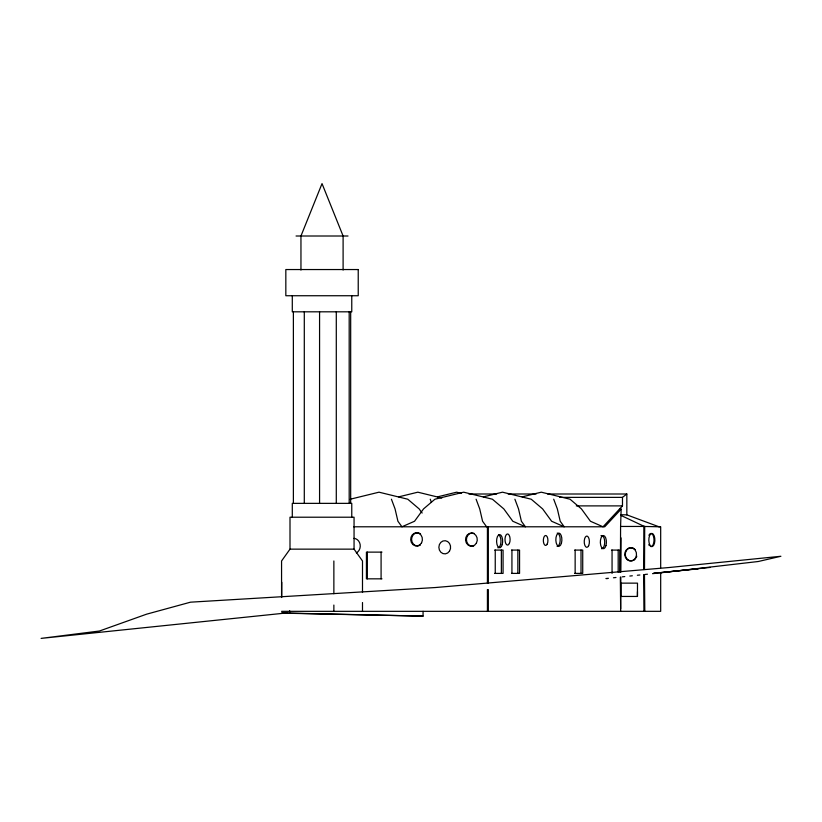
<?xml version="1.0" encoding="UTF-8"?>
<svg xmlns="http://www.w3.org/2000/svg" width="822" height="822" viewBox="0 0 822 822"><rect width="100%" height="100%" fill="white"/><g stroke="black" fill="none" stroke-linecap="round" stroke-linejoin="round"><path stroke-width="1.23" d="M281.689 597.08L281.751 582.253M423.073 611.332L423.053 616.12L289.652 613.13L289.663 610.664M620.343 577.116L620.672 611.332M620.374 572.05L620.589 526.45L644.705 526.45L644.499 569.523M620.682 608.804L620.836 577.136M620.857 572.061L621.021 537.865M619.449 509.137L621.155 509.137L620.589 526.45M637.44 596.453L637.502 583.147L620.836 583.137L620.774 596.443L637.44 596.453L637.461 591.614M643.626 574.588L643.945 611.332M643.657 569.523L643.852 526.45L659.85 526.789M644.479 574.588L644.797 611.332M362.492 592.487L362.492 560.974L354.056 549.147L354.056 517.213L290.002 517.213L290.002 549.147L281.566 560.974L281.566 597.512M660.683 567.786L660.683 526.789L658.997 526.789L626.837 514.86L626.837 494.001L622.48 497.372L622.48 505.89L603.04 526.789L590.432 521.251L581.431 508.9L570.047 499.211L541.297 492.183L522.145 496.868M621.155 509.137L604.745 526.789L353.604 526.789M350.275 499.211L379.014 492.183L407.763 499.211L419.148 508.9L422.148 513.02M398.67 496.868L417.833 492.183L441.784 498.04M437.479 496.868L456.642 492.183L461.43 493.354M483.326 496.868L502.489 492.183L531.228 499.211L542.623 508.9L551.624 521.251L564.221 526.789L560.214 521.251L557.347 508.9L553.709 499.211M660.128 572.862L758.264 561.508L780.9 556.268L669.17 567.509L435.239 587.545L190.519 602.177L146.563 614.188L99.441 631.019L41.1 638.386L287.525 612.852M644.941 574.465L647.469 574.198M652.534 573.664L655.062 573.396M710.239 567.416L653.48 573.345L698.094 568.845L693.069 568.968M605.906 578.554L608.424 578.287M613.459 577.763L615.976 577.496M622.264 576.839L624.782 576.582M629.816 576.047L632.334 575.79M637.369 575.256L639.886 574.999M296.054 236.006L348.004 236.006M468.838 494.001L496.683 494.001M508.14 494.001L536.139 494.001M547.596 494.001L626.837 494.001M559.628 497.372L622.48 497.372M576.304 505.89L622.48 505.89M290.002 549.147L354.056 549.147M494.659 550.082L503.064 550.082L503.064 573.396L494.659 573.396M511.5 550.082L519.555 550.082L519.555 573.396L511.5 573.396M574.701 550.082L582.726 550.082L582.726 573.396L574.701 573.396M611.476 550.082L619.891 550.082L619.891 572.174M381.973 552.127L366.427 552.127L366.427 578.832L381.973 578.832M606.677 578.585L607.509 578.585M281.566 611.332L660.683 611.332L660.683 572.903M289.652 613.13L281.607 613.13L423.053 616.12M620.661 514.726L626.837 514.86M621.124 515.497L644.345 526.46M486.603 526.789L482.586 521.251L479.719 508.9L476.092 499.211M514.901 499.211L518.528 508.9L521.395 521.251L525.412 526.789L512.805 521.251L503.814 508.9L492.419 499.211L463.68 492.183L434.93 499.211L423.546 508.9L414.545 521.251L401.937 526.789L397.92 521.251L395.053 508.9L391.426 499.211M430.245 499.211L431.447 502.448M618.185 550.082L618.185 572.174M612.061 550.082L612.061 573.396M581.02 550.082L581.02 573.396M575.143 550.082L575.143 573.396M517.86 550.082L517.86 573.396M511.931 550.082L511.931 573.396M501.369 550.082L501.369 573.396M495.245 550.082L495.245 573.396M488.299 526.789L488.299 583.158M488.299 589.559L488.299 611.332M487.425 526.789L487.425 583.158M487.425 589.559L487.425 611.332M381.089 552.127L381.089 578.832M367.311 552.127L367.311 578.832M362.492 602.536L362.492 611.332M351.765 295.735L351.765 311.815L292.293 311.815L292.293 295.735M351.765 517.213L351.765 503.362L292.293 503.362L292.293 517.213M350.675 311.815L350.675 503.362M349.186 311.815L349.186 503.362M343.103 270.048L343.103 236.006L322.029 183.614L300.955 236.006L300.955 270.048M336.29 311.815L336.29 503.362M333.866 560.974L333.866 593.741M333.866 605.054L333.866 611.332M319.573 311.815L319.573 503.362M304.294 311.815L304.294 503.362M293.382 311.815L293.382 503.362M420.248 545.171A6.597 5.867 -90 0 1 411.575 539.222A6.597 5.867 -90 0 1 420.484 533.735M473.688 546.034A6.597 5.867 -90 0 1 466.434 539.468A6.597 5.867 -90 0 1 473.945 533.283M498.769 534.834A6.597 3.031 -90 0 1 500.917 542.181A6.597 3.031 -90 0 1 497.844 547.771M557.224 533.098A6.597 3.031 -90 0 1 560.193 539.849A6.597 3.031 -90 0 1 557.09 546.301M600.954 535.728A6.597 3.031 -90 0 1 604.694 541.431A6.597 3.031 -90 0 1 601.612 548.747M632.498 560.758A6.597 5.867 -88.7 0 1 625.521 552.487A6.597 5.867 -88.7 0 1 635.406 549.784M636.762 556.196A6.597 5.867 -88.7 0 1 636.136 557.778M635.17 559.114A6.597 5.867 -88.7 0 1 633.926 560.131M648.897 535.256A6.597 3.031 -90 0 1 653.819 537.65A6.597 3.031 -90 0 1 650.921 546.63M649.421 545.674A6.597 3.031 -90 0 1 648.805 544.596M354.005 538.338A7.665 6.812 -90 0 1 360.149 544.606A7.665 6.812 -90 0 1 356.358 552.908M358.228 269.544L285.83 269.544L285.83 295.735L358.228 295.735L358.228 269.544M421.563 542.808A6.597 5.867 -90 0 0 416.692 532.779A6.597 5.867 -90 0 0 411.411 542.551A6.597 5.867 -90 0 0 421.563 542.808M476.431 543.054A6.597 5.867 -90 0 0 471.551 533.026A6.597 5.867 -90 0 0 466.269 542.787A6.597 5.867 -90 0 0 476.431 543.054M509.363 543.455A5.569 2.558 -90 0 0 508.212 534.136A5.569 2.558 -90 0 0 505.078 540.958A5.569 2.558 -90 0 0 509.363 543.455M502.211 544.606A6.597 3.031 -90 0 0 499.684 534.567A6.597 3.031 -90 0 0 496.961 544.339A6.597 3.031 -90 0 0 502.211 544.606M561.447 543.137A6.597 3.031 -90 0 0 558.929 533.098A6.597 3.031 -90 0 0 556.206 542.869A6.597 3.031 -90 0 0 561.447 543.137M605.968 545.572A6.597 3.031 -90 0 0 603.451 535.543A6.597 3.031 -90 0 0 600.718 545.315A6.597 3.031 -90 0 0 605.968 545.572M635.642 557.768A6.597 5.867 -88.7 0 0 630.813 547.729A6.597 5.867 -88.7 0 0 625.491 557.501A6.597 5.867 -88.7 0 0 635.642 557.768M654.435 543.465A6.597 3.031 -90 0 0 651.908 533.437A6.597 3.031 -90 0 0 649.185 543.198A6.597 3.031 -90 0 0 654.435 543.465M547.257 543.979A4.983 2.291 -90 0 0 546.229 535.646A4.983 2.291 -90 0 0 543.424 541.749A4.983 2.291 -90 0 0 547.257 543.979M588.644 545.695A5.641 2.589 -90 0 0 587.483 536.252A5.641 2.589 -90 0 0 584.319 543.157A5.641 2.589 -90 0 0 588.644 545.695M449.49 551.161A6.597 5.867 -90 0 0 445.339 540.722A6.597 5.867 -90 0 0 439.38 549.99A6.597 5.867 -90 0 0 449.49 551.161"/></g></svg>
